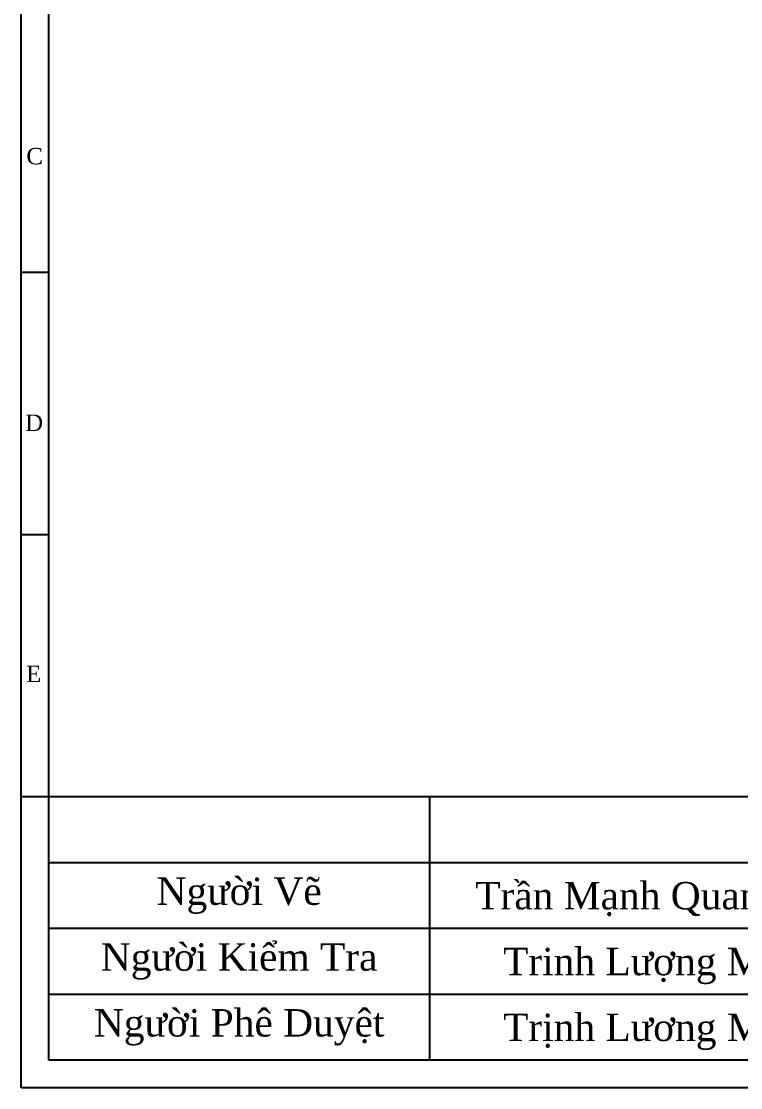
# Model space of a CAD drawing. Header units: centimetres. Extents: x 1 to 9408, y 0 to 2433.
# Drawn here: x 8809.7 to 8865.8, y 2306.2 to 2389.3 of the extents above; entities that cross this region are included whole.
import ezdxf
from ezdxf.enums import TextEntityAlignment as Align

# ---------------------------------------------------------------- set-up
doc = ezdxf.new("R2010")
doc.units = ezdxf.units.CM
doc.header["$MEASUREMENT"] = 0
doc.styles.get("Standard").update_dxf_attribs({"font": 'times.ttf', "height": 2})

# ---------------------------------------------------------------- blocks, each defined once
blk = doc.blocks.new('Template_A3_3')
for p, q in [((0, 0), (0, 297)), ((5, 5), (5, 292)), ((5, 148.6), (0, 148.6)), ((5, 100.8), (0, 100.8)), ((5, 53), (0, 53)), ((415, 53), (5, 53)), ((74.45, 53), (74.45, 5)), ((415, 41), (5, 41)), ((415, 29), (5, 29)), ((415, 17), (5, 17)), ((415, 5), (5, 5)), ((420, 0), (0, 0)), ((0, 0), (0, 0))]:
    blk.add_line(p, q)
at = {"attachment_point": 5}
for s, insert, char_height, width in [('C', (2.43, 169.8), 3, 4.3828), ('D', (2.34, 121.21), 3, 3), ('E', (2.25, 75.43), 3, 3), ('Người Vẽ', (39.72, 35), 5, 32.2062), ('Người Kiểm Tra', (39.72, 23), 5, 52.5163), ('Người Phê Duyệt', (39.72, 11), 5, 54.4978)]:
    blk.add_mtext(s, dxfattribs=dict(at, insert=insert, char_height=char_height, width=width))
for tag, p in [('DATE', (396, 47)), ('NGUOIVE', (116.22, 35)), ('CONGTY', (262.26, 35)), ('TIME', (396, 35)), ('NGUOIKIEMTRA', (116.22, 23)), ('SCALE', (396, 23)), ('NGUOIPHEDUYET', (116.22, 11)), ('TENBANVE', (262.26, 11)), ('SHEET', (396, 11))]:
    blk.add_attdef(tag, text='', height=5).set_placement(p, align=Align.MIDDLE_CENTER)
at = {"flags": 9}
blk.add_attdef('WD_TB', (0, 0), '', height=5, dxfattribs=at)

msp = doc.modelspace()

# ---------------------------------------------------------------- block references
ref = msp.add_blockref('Template_A3_3', (8809.70702, 2306.1544), dxfattribs=dict(xscale=0.4278423504730325, yscale=0.4278423504730325, zscale=0.4278423504730325))
ref.add_attrib('NGUOIPHEDUYET', 'Trịnh Lương Miên', dxfattribs={"height": 2.1392118}).set_placement((8859.43123, 2310.86067), align=Align.MIDDLE_CENTER)
ref.add_attrib('NGUOIKIEMTRA', 'Trinh Lượng Miên', dxfattribs={"height": 2.1392118}).set_placement((8859.43123, 2315.99478), align=Align.MIDDLE_CENTER)
ref.add_attrib('NGUOIVE', 'Trần Mạnh Quang Trí', dxfattribs={"height": 2.1392118}).set_placement((8859.43123, 2321.12889), align=Align.MIDDLE_CENTER)

doc.saveas('drawing.dxf')
